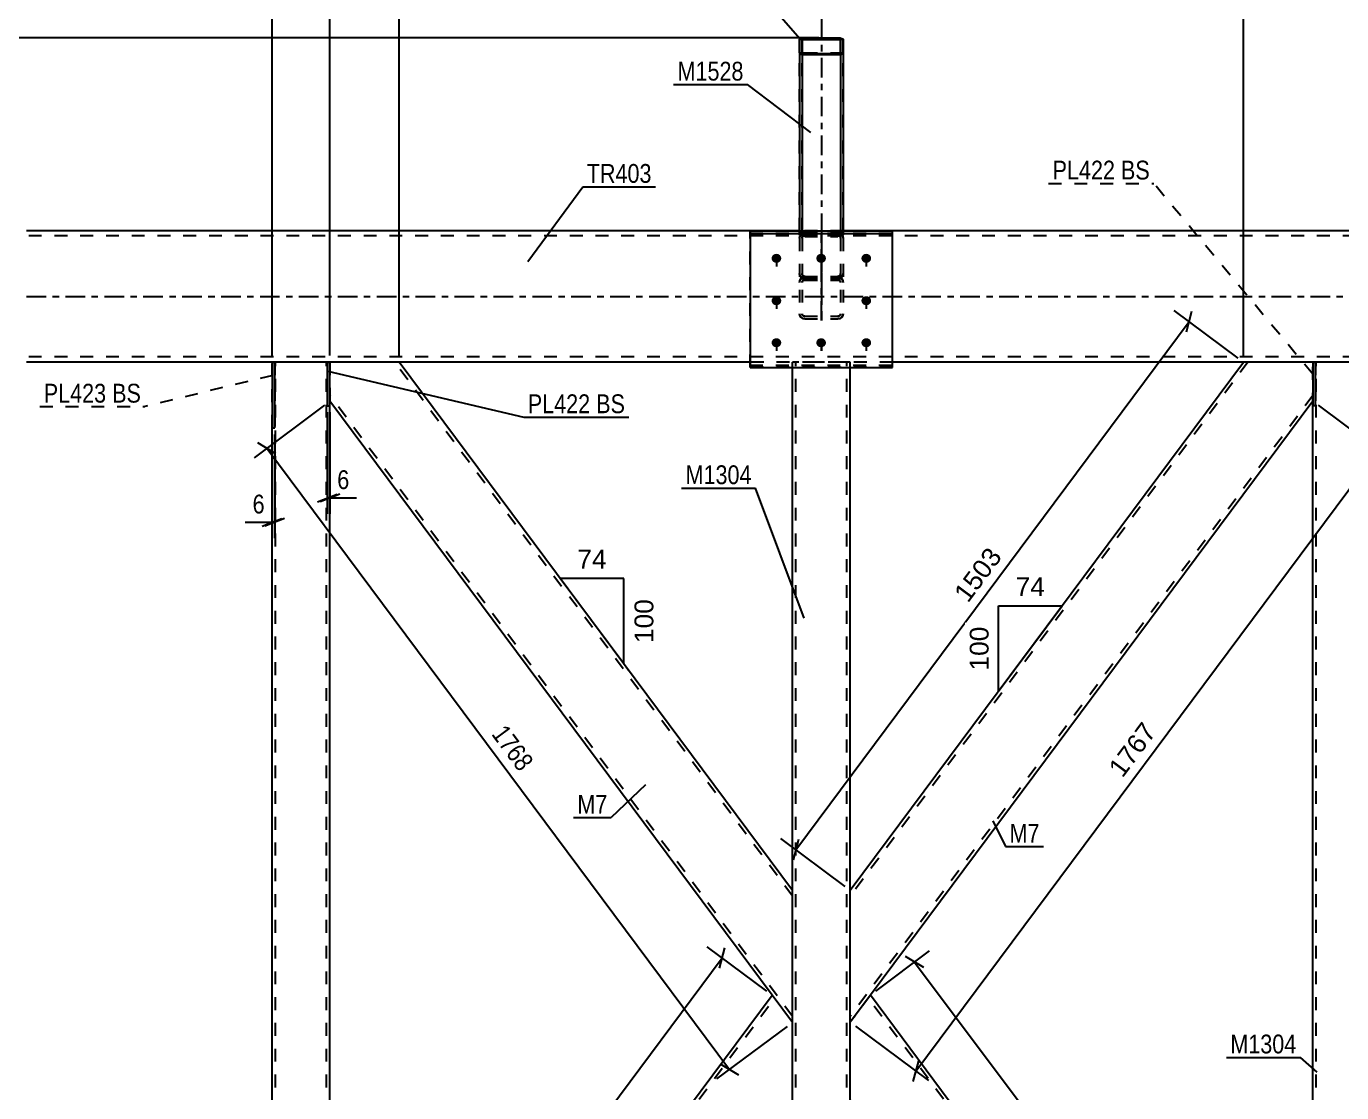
# Model space of a CAD drawing. Header units: millimetres. Extents: x -82 to 1107, y -634 to 207.
# Drawn here: x 45.4 to 245.5, y -121.2 to 41.1 of the extents above; entities that cross this region are included whole.
import ezdxf

# ---------------------------------------------------------------- set-up
doc = ezdxf.new("R2010")
doc.units = ezdxf.units.MM
doc.linetypes.add('DXK_LINE_DOT2', pattern=[3.9198, 1.9599, -1.9599])
doc.linetypes.add('DXK_LINE_DOT3', pattern=[5.9187, 2.979, -0.9799, 0.9799, -0.9799])
doc.styles.add('Arial', font='ARIAL.TTF', dxfattribs={"height": 0.2})
doc.styles.add('Arial Narrow', font='ARIALN.TTF', dxfattribs={"height": 0.2})

# ---------------------------------------------------------------- blocks, each defined once
blk = doc.blocks.new('Part-348435297-3847 - 3826')
at = {"color": 7, "linetype": 'DXK_LINE_DOT2'}
for p, q in [((91.57, -10), (82.77, -10)), ((82.77, -20), (82.77, -10)), ((83.3, -202.67), (83.3, -10)), ((91.03, -202.67), (91.03, -10)), ((91.57, -16.63), (91.57, -10)), ((82.77, -202.67), (82.77, -192.66)), ((91.57, -202.67), (91.57, -196.04)), ((82.77, -202.67), (91.57, -202.67))]:
    blk.add_line(p, q, dxfattribs=at)
at = {"color": 2, "linetype": 'Continuous'}
for p, q in [((91.57, -196.04), (91.57, -16.63)), ((82.77, -192.66), (82.77, -20))]:
    blk.add_line(p, q, dxfattribs=at)
blk = doc.blocks.new('Part-348435297-3867 - 3826')
at = {"color": 2, "linetype": 'Continuous'}
for p, q in [((91.57, -196.71), (158.85, -106.33)), ((161.94, -110.48), (158.85, -106.33)), ((161.94, -122.28), (161.94, -110.48)), ((102.09, -202.67), (161.94, -122.28)), ((100.76, -202.67), (91.57, -202.67)), ((102.06, -202.67), (100.76, -202.67))]:
    blk.add_line(p, q, dxfattribs=at)
at = {"color": 7, "linetype": 'DXK_LINE_DOT2'}
for p, q in [((91.57, -197.6), (159.19, -106.78)), ((101.43, -202.67), (161.94, -121.39)), ((91.57, -202.67), (91.57, -196.71)), ((91.57, -202.67), (91.57, -202.67)), ((91.57, -202.67), (91.57, -202.67)), ((102.09, -202.67), (102.06, -202.67)), ((102.09, -202.67), (102.06, -202.67))]:
    blk.add_line(p, q, dxfattribs=at)
blk = doc.blocks.new('Part-348435297-3862 - 3826')
at = {"color": 2, "linetype": 'Continuous'}
for p, q in [((102.06, -10), (91.57, -10)), ((161.94, -90.38), (102.09, -10)), ((158.85, -106.33), (91.57, -15.96)), ((161.94, -110.48), (161.94, -90.38))]:
    blk.add_line(p, q, dxfattribs=at)
at = {"color": 7, "linetype": 'DXK_LINE_DOT2'}
for p, q in [((91.57, -10), (91.57, -10)), ((91.57, -15.96), (91.57, -10)), ((91.57, -10), (91.57, -10)), ((91.57, -10), (91.57, -10)), ((91.57, -10), (91.57, -10)), ((161.94, -91.28), (101.43, -10)), ((102.09, -10), (102.06, -10)), ((102.09, -10), (102.06, -10)), ((161.94, -109.58), (91.57, -15.06)), ((161.94, -110.48), (158.85, -106.33))]:
    blk.add_line(p, q, dxfattribs=at)
blk = doc.blocks.new('Part-348435297-3972 - 3826')
at = {"color": 2, "linetype": 'Continuous'}
for p, q in [((170.74, -90.37), (230.57, -10)), ((241.1, -10), (230.61, -10)), ((241.1, -15.96), (173.81, -106.33)), ((170.74, -108.68), (170.74, -90.37)), ((170.74, -110.46), (170.74, -108.68))]:
    blk.add_line(p, q, dxfattribs=at)
at = {"color": 7, "linetype": 'DXK_LINE_DOT2'}
for p, q in [((231.24, -10), (170.74, -91.26)), ((230.57, -10), (230.61, -10)), ((230.61, -10), (230.57, -10)), ((241.1, -10), (241.1, -15.96)), ((241.1, -15.06), (170.74, -109.57)), ((173.81, -106.33), (170.74, -110.46)), ((170.74, -110.33), (170.74, -108.68))]:
    blk.add_line(p, q, dxfattribs=at)
blk = doc.blocks.new('Part-348435297-3977 - 3826')
at = {"color": 2, "linetype": 'Continuous'}
for p, q in [((173.81, -106.33), (170.74, -110.46)), ((241.1, -196.71), (173.81, -106.33)), ((170.74, -120.51), (170.74, -110.46)), ((170.74, -122.3), (170.74, -120.51)), ((230.57, -202.67), (170.74, -122.3)), ((241.1, -202.67), (230.61, -202.67))]:
    blk.add_line(p, q, dxfattribs=at)
at = {"color": 7, "linetype": 'DXK_LINE_DOT2'}
for p, q in [((241.1, -197.6), (173.48, -106.78)), ((170.74, -122.16), (170.74, -120.51)), ((170.74, -121.4), (170.74, -121.19)), ((231.24, -202.67), (170.74, -121.4)), ((241.1, -202.67), (241.1, -196.71)), ((230.57, -202.67), (230.61, -202.67)), ((230.61, -202.67), (230.57, -202.67))]:
    blk.add_line(p, q, dxfattribs=at)
blk = doc.blocks.new('Bolt-348435297-4170 - 3826')
at = {"linetype": 'Continuous'}
for points in [[(159.5, 6.48), (159.66, 6.47), (159.8, 6.42), (159.94, 6.35), (160.05, 6.25), (160.14, 6.14), (160.2, 6.01), (160.23, 5.86), (160.23, 5.72), (160.2, 5.58), (160.14, 5.45), (160.05, 5.33), (159.94, 5.24), (159.8, 5.16), (159.66, 5.12), (159.5, 5.1), (159.35, 5.12), (159.21, 5.16), (159.07, 5.24), (158.96, 5.33), (158.87, 5.45), (158.81, 5.58), (158.77, 5.72), (158.77, 5.86), (158.81, 6.01), (158.87, 6.14), (158.96, 6.25), (159.07, 6.35), (159.21, 6.42), (159.35, 6.47)], [(166.3, 6.48), (166.46, 6.47), (166.6, 6.42), (166.74, 6.35), (166.85, 6.25), (166.94, 6.14), (167, 6.01), (167.03, 5.86), (167.03, 5.72), (167, 5.58), (166.94, 5.45), (166.85, 5.33), (166.74, 5.24), (166.6, 5.16), (166.46, 5.12), (166.3, 5.1), (166.15, 5.12), (166.01, 5.16), (165.87, 5.24), (165.76, 5.33), (165.67, 5.45), (165.61, 5.58), (165.57, 5.72), (165.57, 5.86), (165.61, 6.01), (165.67, 6.14), (165.76, 6.25), (165.87, 6.35), (166.01, 6.42), (166.15, 6.47)], [(173.17, 6.48), (173.32, 6.47), (173.47, 6.42), (173.6, 6.35), (173.72, 6.25), (173.81, 6.14), (173.87, 6.01), (173.9, 5.86), (173.9, 5.72), (173.87, 5.58), (173.81, 5.45), (173.72, 5.33), (173.6, 5.24), (173.47, 5.16), (173.32, 5.12), (173.17, 5.1), (173.02, 5.12), (172.87, 5.16), (172.74, 5.24), (172.63, 5.33), (172.54, 5.45), (172.47, 5.58), (172.44, 5.72), (172.44, 5.86), (172.47, 6.01), (172.54, 6.14), (172.63, 6.25), (172.74, 6.35), (172.87, 6.42), (173.02, 6.47)], [(159.5, 0.03), (159.66, 0.01), (159.8, -0.03), (159.94, -0.1), (160.05, -0.2), (160.14, -0.32), (160.2, -0.45), (160.23, -0.59), (160.23, -0.73), (160.2, -0.87), (160.14, -1), (160.05, -1.12), (159.94, -1.22), (159.8, -1.29), (159.66, -1.33), (159.5, -1.35), (159.35, -1.33), (159.21, -1.29), (159.07, -1.22), (158.96, -1.12), (158.87, -1), (158.81, -0.87), (158.77, -0.73), (158.77, -0.59), (158.81, -0.45), (158.87, -0.32), (158.96, -0.2), (159.07, -0.1), (159.21, -0.03), (159.35, 0.01)], [(173.17, 0.03), (173.32, 0.01), (173.47, -0.03), (173.6, -0.1), (173.72, -0.2), (173.81, -0.32), (173.87, -0.45), (173.9, -0.59), (173.9, -0.73), (173.87, -0.87), (173.81, -1), (173.72, -1.12), (173.6, -1.22), (173.47, -1.29), (173.32, -1.33), (173.17, -1.35), (173.02, -1.33), (172.87, -1.29), (172.74, -1.22), (172.63, -1.12), (172.54, -1), (172.47, -0.87), (172.44, -0.73), (172.44, -0.59), (172.47, -0.45), (172.54, -0.32), (172.63, -0.2), (172.74, -0.1), (172.87, -0.03), (173.02, 0.01)], [(159.5, -6.36), (159.66, -6.38), (159.8, -6.42), (159.94, -6.49), (160.05, -6.59), (160.14, -6.71), (160.2, -6.84), (160.23, -6.98), (160.23, -7.12), (160.2, -7.26), (160.14, -7.39), (160.05, -7.51), (159.94, -7.61), (159.8, -7.68), (159.66, -7.72), (159.5, -7.74), (159.35, -7.72), (159.21, -7.68), (159.07, -7.61), (158.96, -7.51), (158.87, -7.39), (158.81, -7.26), (158.77, -7.12), (158.77, -6.98), (158.81, -6.84), (158.87, -6.71), (158.96, -6.59), (159.07, -6.49), (159.21, -6.42), (159.35, -6.38)], [(166.3, -6.36), (166.46, -6.38), (166.6, -6.42), (166.74, -6.49), (166.85, -6.59), (166.94, -6.71), (167, -6.84), (167.03, -6.98), (167.03, -7.12), (167, -7.26), (166.94, -7.39), (166.85, -7.51), (166.74, -7.61), (166.6, -7.68), (166.46, -7.72), (166.3, -7.74), (166.15, -7.72), (166.01, -7.68), (165.87, -7.61), (165.76, -7.51), (165.67, -7.39), (165.61, -7.26), (165.57, -7.12), (165.57, -6.98), (165.61, -6.84), (165.67, -6.71), (165.76, -6.59), (165.87, -6.49), (166.01, -6.42), (166.15, -6.38)], [(173.17, -6.36), (173.32, -6.38), (173.47, -6.42), (173.6, -6.49), (173.72, -6.59), (173.81, -6.71), (173.87, -6.84), (173.9, -6.98), (173.9, -7.12), (173.87, -7.26), (173.81, -7.39), (173.72, -7.51), (173.6, -7.61), (173.47, -7.68), (173.32, -7.72), (173.17, -7.74), (173.02, -7.72), (172.87, -7.68), (172.74, -7.61), (172.63, -7.51), (172.54, -7.39), (172.47, -7.26), (172.44, -7.12), (172.44, -6.98), (172.47, -6.84), (172.54, -6.71), (172.63, -6.59), (172.74, -6.49), (172.87, -6.42), (173.02, -6.38)]]:
    blk.add_hatch(color=1, dxfattribs=at).paths.add_polyline_path(points)
at = {"color": 1, "linetype": 'Continuous'}
for p, q in [((159.5, 6.45), (159.5, 4.56)), ((166.3, 6.45), (166.3, 4.56)), ((173.17, 6.45), (173.17, 4.56)), ((159.5, 0), (159.5, -1.89)), ((173.17, 0), (173.17, -1.89)), ((159.5, -6.39), (159.5, -8.28)), ((166.3, -6.39), (166.3, -8.28)), ((173.17, -6.39), (173.17, -8.28))]:
    blk.add_line(p, q, dxfattribs=at)
blk = doc.blocks.new('Part-348435297-3942 - 3826')
at = {"color": 7, "linetype": 'DXK_LINE_DOT2'}
for p, q in [((170.74, -10), (161.94, -10)), ((161.94, -10.81), (161.94, -10)), ((162.47, -202.67), (162.47, -10)), ((170.2, -202.67), (170.2, -10)), ((170.74, -10.81), (170.74, -10)), ((161.94, -122.28), (161.94, -90.38)), ((170.74, -122.3), (170.74, -90.37)), ((161.94, -202.67), (170.74, -202.67))]:
    blk.add_line(p, q, dxfattribs=at)
at = {"color": 2, "linetype": 'Continuous'}
for p, q in [((161.94, -90.38), (161.94, -10.81)), ((170.74, -90.37), (170.74, -10.81)), ((161.94, -202.67), (161.94, -122.28)), ((170.74, -202.67), (170.74, -122.3))]:
    blk.add_line(p, q, dxfattribs=at)
blk = doc.blocks.new('Part-348435297-3947 - 3826')
at = {"color": 7, "linetype": 'DXK_LINE_DOT2'}
for p, q in [((249.9, -10), (241.1, -10)), ((241.1, -16.62), (241.1, -10)), ((241.63, -202.67), (241.63, -10)), ((249.37, -202.67), (249.37, -10)), ((249.9, -16.63), (249.9, -10)), ((241.1, -202.67), (241.1, -196.04)), ((249.9, -202.67), (249.9, -196.04)), ((241.1, -202.67), (249.9, -202.67))]:
    blk.add_line(p, q, dxfattribs=at)
at = {"color": 2, "linetype": 'Continuous'}
for p, q in [((241.1, -196.04), (241.1, -16.62)), ((249.9, -196.04), (249.9, -16.63))]:
    blk.add_line(p, q, dxfattribs=at)
blk = doc.blocks.new('Part-348435297-3967 - 3826')
at = {"color": 7, "linetype": 'DXK_LINE_DOT2'}
for p, q in [((163, 8.86), (163.07, 9.18)), ((163, 8.86), (163, -2.64)), ((163.43, 9.02), (163.4, 8.86)), ((163.4, 8.86), (163.4, -2.64)), ((163.52, 9.16), (163.43, 9.02)), ((163.5, 9.64), (163.8, 9.71)), ((163.65, 9.25), (163.52, 9.16)), ((163.8, 9.28), (163.65, 9.25)), ((163.8, 9.71), (168.87, 9.71)), ((163.8, 9.28), (168.87, 9.28)), ((168.87, 9.71), (169.18, 9.64)), ((169.02, 9.25), (168.87, 9.28)), ((169.15, 9.16), (169.02, 9.25)), ((169.24, 9.02), (169.15, 9.16)), ((169.27, 8.86), (169.24, 9.02)), ((169.27, 8.86), (169.27, -2.64)), ((169.61, 9.18), (169.67, 8.86)), ((169.67, 8.86), (169.67, -2.64)), ((163.07, 3.14), (163, 3.47)), ((163.07, 2.4), (163, 2.12)), ((163.24, 2.65), (163.07, 2.4)), ((163.5, 2.81), (163.24, 2.65)), ((163.4, 3.47), (163.43, 3.3)), ((163.4, 2.12), (163.43, 2.26)), ((163.43, 3.3), (163.52, 3.16)), ((163.43, 2.26), (163.52, 2.38)), ((163.8, 2.87), (163.5, 2.81)), ((163.8, 2.61), (163.5, 2.68)), ((163.52, 3.16), (163.65, 3.07)), ((163.52, 2.38), (163.65, 2.46)), ((163.65, 3.07), (163.8, 3.04)), ((163.65, 2.46), (163.8, 2.49)), ((163.8, 3.04), (168.87, 3.04)), ((163.8, 2.87), (168.87, 2.87)), ((163.8, 2.61), (168.87, 2.61)), ((163.8, 2.49), (168.87, 2.49)), ((168.87, 3.04), (169.02, 3.07)), ((169.18, 2.81), (168.87, 2.87)), ((169.18, 2.68), (168.87, 2.61)), ((168.87, 2.49), (169.02, 2.46)), ((169.02, 3.07), (169.15, 3.16)), ((169.02, 2.46), (169.15, 2.38)), ((169.15, 3.16), (169.24, 3.3)), ((169.15, 2.38), (169.24, 2.26)), ((169.44, 2.65), (169.18, 2.81)), ((169.24, 3.3), (169.27, 3.47)), ((169.24, 2.26), (169.27, 2.12)), ((169.61, 2.4), (169.44, 2.65)), ((169.67, 3.47), (169.61, 3.14)), ((169.67, 2.12), (169.61, 2.4)), ((163, -2.64), (163.07, -2.93)), ((163.07, -2.93), (163.24, -3.18)), ((163.24, -3.18), (163.5, -3.34)), ((163.43, -2.79), (163.4, -2.64)), ((163.52, -2.91), (163.43, -2.79)), ((163.5, -3.34), (163.8, -3.4)), ((163.65, -2.99), (163.52, -2.91)), ((163.8, -3.02), (163.65, -2.99)), ((163.8, -3.02), (168.87, -3.02)), ((163.8, -3.4), (168.87, -3.4)), ((169.02, -2.99), (168.87, -3.02)), ((168.87, -3.4), (169.18, -3.34)), ((169.15, -2.91), (169.02, -2.99)), ((169.24, -2.79), (169.15, -2.91)), ((169.18, -3.34), (169.44, -3.18)), ((169.27, -2.64), (169.24, -2.79)), ((169.44, -3.18), (169.61, -2.93)), ((169.61, -2.93), (169.67, -2.64))]:
    blk.add_line(p, q, dxfattribs=at)
at = {"color": 7, "linetype": 'DXK_LINE_DOT3'}
blk.add_line((166.34, 9.58), (166.34, -3.68), dxfattribs=at)
at = {"color": 7, "linetype": 'DXK_LINE_DOT2'}
for centre, start, end in [((163.84, 8.89), 114.32, 159.2417), ((168.84, 8.89), 20.7583, 65.68), ((163.84, 3.43), 200.7583, 245.68), ((168.84, 3.43), 294.32, 339.2417)]:
    blk.add_arc(centre, 0.827, start, end, dxfattribs=at)
blk = doc.blocks.new('Part-348435297-3993 - 3826')
at = {"color": 7, "linetype": 'DXK_LINE_DOT2'}
for p, q in [((163.07, 9.18), (163, 8.86)), ((163, 8.86), (163, -2.64)), ((163.4, 8.86), (163.43, 9.02)), ((163.4, 8.86), (163.4, -2.64)), ((163.43, 9.02), (163.52, 9.16)), ((163.8, 9.71), (163.5, 9.64)), ((163.52, 9.16), (163.65, 9.25)), ((163.65, 9.25), (163.8, 9.28)), ((163.8, 9.71), (168.87, 9.71)), ((163.8, 9.28), (168.87, 9.28)), ((169.18, 9.64), (168.87, 9.71)), ((168.87, 9.28), (169.02, 9.25)), ((169.02, 9.25), (169.15, 9.16)), ((169.15, 9.16), (169.24, 9.02)), ((169.24, 9.02), (169.27, 8.86)), ((169.27, 8.86), (169.27, -2.64)), ((169.67, 8.86), (169.61, 9.18)), ((169.67, 8.86), (169.67, -2.64)), ((163, 3.47), (163.07, 3.14)), ((163, 2.12), (163.07, 2.4)), ((163.07, 2.4), (163.24, 2.65)), ((163.24, 2.65), (163.5, 2.81)), ((163.43, 3.3), (163.4, 3.47)), ((163.43, 2.26), (163.4, 2.12)), ((163.52, 3.16), (163.43, 3.3)), ((163.52, 2.38), (163.43, 2.26)), ((163.5, 2.81), (163.8, 2.87)), ((163.5, 2.68), (163.8, 2.61)), ((163.65, 3.07), (163.52, 3.16)), ((163.65, 2.46), (163.52, 2.38)), ((163.8, 3.04), (163.65, 3.07)), ((163.8, 2.49), (163.65, 2.46)), ((163.8, 3.04), (168.87, 3.04)), ((163.8, 2.87), (168.87, 2.87)), ((163.8, 2.61), (168.87, 2.61)), ((163.8, 2.49), (168.87, 2.49)), ((169.02, 3.07), (168.87, 3.04)), ((168.87, 2.87), (169.18, 2.81)), ((168.87, 2.61), (169.18, 2.68)), ((169.02, 2.46), (168.87, 2.49)), ((169.15, 3.16), (169.02, 3.07)), ((169.15, 2.38), (169.02, 2.46)), ((169.24, 3.3), (169.15, 3.16)), ((169.24, 2.26), (169.15, 2.38)), ((169.18, 2.81), (169.44, 2.65)), ((169.27, 3.47), (169.24, 3.3)), ((169.27, 2.12), (169.24, 2.26)), ((169.44, 2.65), (169.61, 2.4)), ((169.61, 3.14), (169.67, 3.47)), ((169.61, 2.4), (169.67, 2.12)), ((163.07, -2.93), (163, -2.64)), ((163.24, -3.18), (163.07, -2.93)), ((163.5, -3.34), (163.24, -3.18)), ((163.4, -2.64), (163.43, -2.79)), ((163.43, -2.79), (163.52, -2.91)), ((163.8, -3.4), (163.5, -3.34)), ((163.52, -2.91), (163.65, -2.99)), ((163.65, -2.99), (163.8, -3.02)), ((163.8, -3.02), (168.87, -3.02)), ((163.8, -3.4), (168.87, -3.4)), ((168.87, -3.02), (169.02, -2.99)), ((169.18, -3.34), (168.87, -3.4)), ((169.02, -2.99), (169.15, -2.91)), ((169.15, -2.91), (169.24, -2.79)), ((169.44, -3.18), (169.18, -3.34)), ((169.24, -2.79), (169.27, -2.64)), ((169.61, -2.93), (169.44, -3.18)), ((169.67, -2.64), (169.61, -2.93))]:
    blk.add_line(p, q, dxfattribs=at)
at = {"color": 7, "linetype": 'DXK_LINE_DOT3'}
blk.add_line((166.34, -3.68), (166.34, 9.58), dxfattribs=at)
at = {"color": 7, "linetype": 'DXK_LINE_DOT2'}
for centre, start, end in [((163.84, 8.89), 114.32, 159.2417), ((168.84, 8.89), 20.7583, 65.68), ((163.84, 3.43), 200.7583, 245.68), ((168.84, 3.43), 294.32, 339.2417)]:
    blk.add_arc(centre, 0.827, start, end, dxfattribs=at)
blk = doc.blocks.new('Part-348435297-3996 - 3826')
at = {"color": 2, "linetype": 'Continuous'}
for p, q in [((177.17, 9.92), (155.5, 9.92)), ((155.5, 9.92), (155.5, -10.81)), ((155.5, 9.55), (177.17, 9.55)), ((177.17, -10.81), (177.17, 9.92)), ((155.5, -10.81), (177.17, -10.81))]:
    blk.add_line(p, q, dxfattribs=at)
at = {"color": 7, "linetype": 'DXK_LINE_DOT2'}
blk.add_line((155.5, -10.44), (177.17, -10.44), dxfattribs=at)
blk = doc.blocks.new('Part-348435297-3999 - 3826')
at = {"color": 7, "linetype": 'DXK_LINE_DOT2'}
for p, q in [((155.5, -10.81), (155.5, 9.92)), ((155.5, 9.92), (177.17, 9.92)), ((155.5, 9.55), (177.17, 9.55)), ((177.17, -10.81), (177.17, 9.92)), ((155.5, -10.44), (177.17, -10.44)), ((177.17, -10.81), (155.5, -10.81))]:
    blk.add_line(p, q, dxfattribs=at)
blk = doc.blocks.new('Part-348435297-4078 - 3826')
at = {"color": 2, "linetype": 'Continuous'}
for p, q in [((163, 10), (45.43, 10)), ((400.51, 10), (169.67, 10)), ((82.77, -10), (45.43, -10)), ((91.17, -10), (83.17, -10)), ((155.5, -10), (102.06, -10)), ((230.61, -10), (177.17, -10)), ((249.5, -10), (241.5, -10))]:
    blk.add_line(p, q, dxfattribs=at)
at = {"color": 7, "linetype": 'DXK_LINE_DOT2'}
for p, q in [((1035.5, 9.2), (45.43, 9.2)), ((169.67, 10), (163, 10)), ((1035.5, -9.2), (45.43, -9.2)), ((83.17, -10), (82.77, -10)), ((102.06, -10), (91.17, -10)), ((177.17, -10), (155.5, -10)), ((241.5, -10), (230.61, -10))]:
    blk.add_line(p, q, dxfattribs=at)
at = {"color": 7, "linetype": 'DXK_LINE_DOT3'}
blk.add_line((45.43, 0), (1035.5, 0), dxfattribs=at)
blk = doc.blocks.new('Part-348435297-4151 - 3826')
at = {"color": 7, "linetype": 'DXK_LINE_DOT2'}
for p, q in [((91.17, -10), (91.57, -10)), ((91.17, -10), (91.17, -16.63)), ((91.57, -10), (91.57, -16.63)), ((91.17, -16.63), (91.57, -16.63))]:
    blk.add_line(p, q, dxfattribs=at)
blk = doc.blocks.new('Part-348435297-4136 - 3826')
at = {"color": 7, "linetype": 'DXK_LINE_DOT2'}
for p, q in [((82.77, -10), (83.17, -10)), ((82.77, -10), (82.77, -20)), ((83.17, -10), (83.17, -20)), ((82.77, -20), (83.17, -20))]:
    blk.add_line(p, q, dxfattribs=at)
blk = doc.blocks.new('Part-348435297-4141 - 3826')
at = {"color": 2, "linetype": 'Continuous'}
for p, q in [((83.17, -10), (82.77, -10)), ((82.77, -10), (82.77, -20)), ((83.17, -20), (83.17, -10)), ((82.77, -20), (83.17, -20))]:
    blk.add_line(p, q, dxfattribs=at)
blk = doc.blocks.new('Part-348435297-4146 - 3826')
at = {"color": 2, "linetype": 'Continuous'}
for p, q in [((91.57, -10), (91.17, -10)), ((91.17, -10), (91.17, -16.63)), ((91.57, -16.63), (91.57, -10)), ((91.17, -16.63), (91.57, -16.63))]:
    blk.add_line(p, q, dxfattribs=at)
blk = doc.blocks.new('Bolt-348435297-4171 - 3826')
at = {"color": 1, "linetype": 'DXK_LINE_DOT2'}
for p, q in [((159.5, 6.45), (159.5, 4.56)), ((166.37, 6.45), (166.37, 4.56)), ((173.17, 6.45), (173.17, 4.56)), ((159.5, 0), (159.5, -1.89)), ((173.17, 0), (173.17, -1.89)), ((159.5, -6.39), (159.5, -8.28)), ((166.37, -6.39), (166.37, -8.28)), ((173.17, -6.39), (173.17, -8.28))]:
    blk.add_line(p, q, dxfattribs=at)
blk = doc.blocks.new('Part-348435297-4283 - 3826')
at = {"color": 2, "linetype": 'Continuous'}
for p, q in [((241.5, -10), (241.1, -10)), ((241.1, -10), (241.1, -16.62)), ((241.5, -16.62), (241.5, -10)), ((241.1, -16.62), (241.5, -16.62))]:
    blk.add_line(p, q, dxfattribs=at)
blk = doc.blocks.new('Part-348435297-4288 - 3826')
at = {"color": 7, "linetype": 'DXK_LINE_DOT2'}
for p, q in [((241.1, -10), (241.5, -10)), ((241.1, -10), (241.1, -16.62)), ((241.5, -10), (241.5, -16.62)), ((241.1, -16.62), (241.5, -16.62))]:
    blk.add_line(p, q, dxfattribs=at)
blk = doc.blocks.new('Part-348435297-5654 - 3826')
at = {"color": 7, "linetype": 'DXK_LINE_DOT3'}
blk.add_line((166.34, 48.14), (166.34, -0.75), dxfattribs=at)
at = {"color": 2, "linetype": 'Continuous'}
for p, q in [((163, 39.06), (163.06, 39.17)), ((163, 39.06), (163, 38.93)), ((163.06, 39.17), (163.24, 39.26)), ((163.24, 39.26), (163.5, 39.33)), ((163.5, 39.33), (163.8, 39.35)), ((163.8, 39.35), (168.87, 39.35)), ((168.87, 39.35), (169.18, 39.33)), ((169.18, 39.33), (169.44, 39.26)), ((169.44, 39.26), (169.61, 39.17)), ((169.61, 39.17), (169.67, 39.06)), ((169.67, 39.06), (169.67, 38.93))]:
    blk.add_line(p, q, dxfattribs=at)
at = {"color": 7, "linetype": 'DXK_LINE_DOT2'}
for p, q in [((163, 37.21), (163, 39.06)), ((163, 38.93), (163, 10)), ((163.43, 39.11), (163.4, 39.06)), ((163.4, 39.06), (163.4, 10)), ((163.4, 37.21), (163.4, 39.06)), ((163.52, 39.16), (163.43, 39.11)), ((163.65, 39.19), (163.52, 39.16)), ((163.8, 39.2), (163.65, 39.19)), ((163.8, 39.2), (168.87, 39.2)), ((169.02, 39.19), (168.87, 39.2)), ((169.15, 39.16), (169.02, 39.19)), ((169.24, 39.11), (169.15, 39.16)), ((169.27, 39.06), (169.24, 39.11)), ((169.27, 39.06), (169.27, 10)), ((169.27, 37.21), (169.27, 39.06)), ((169.67, 37.21), (169.67, 39.06)), ((169.67, 38.93), (169.67, 10)), ((163, 37.21), (163, 9.54)), ((163.06, 37.1), (163, 37.21)), ((163.24, 37.01), (163.06, 37.1)), ((163.5, 36.95), (163.24, 37.01)), ((163.4, 37.21), (163.4, 9.54)), ((163.4, 37.21), (163.43, 37.16)), ((163.43, 37.16), (163.52, 37.11)), ((163.8, 36.92), (163.5, 36.95)), ((163.52, 37.11), (163.65, 37.08)), ((163.65, 37.08), (163.8, 37.07)), ((163.8, 37.07), (168.87, 37.07)), ((163.8, 36.92), (168.87, 36.92)), ((168.87, 37.07), (169.02, 37.08)), ((169.18, 36.95), (168.87, 36.92)), ((169.02, 37.08), (169.15, 37.11)), ((169.15, 37.11), (169.24, 37.16)), ((169.44, 37.01), (169.18, 36.95)), ((169.24, 37.16), (169.27, 37.21)), ((169.27, 37.21), (169.27, 9.54)), ((169.61, 37.1), (169.44, 37.01)), ((169.67, 37.21), (169.61, 37.1)), ((169.67, 37.21), (169.67, 9.54)), ((169.67, 10), (163, 10)), ((163, 9.71), (163, 10)), ((163, 9.54), (163, 9.71)), ((163, 9.71), (163.4, 9.71)), ((163, 9.54), (163.07, 9.43)), ((163.07, 9.43), (163.24, 9.33)), ((163.24, 9.33), (163.5, 9.27)), ((163.4, 10), (163.4, 10)), ((163.4, 10), (163.4, 9.71)), ((163.4, 9.71), (163.4, 9.54)), ((163.43, 9.48), (163.4, 9.54)), ((163.52, 9.44), (163.43, 9.48)), ((163.5, 9.27), (163.8, 9.25)), ((163.65, 9.4), (163.52, 9.44)), ((163.8, 9.39), (163.65, 9.4)), ((163.8, 9.39), (168.87, 9.39)), ((163.8, 9.25), (168.87, 9.25)), ((169.02, 9.4), (168.87, 9.39)), ((168.87, 9.25), (169.18, 9.27)), ((169.15, 9.44), (169.02, 9.4)), ((169.24, 9.48), (169.15, 9.44)), ((169.18, 9.27), (169.44, 9.33)), ((169.27, 9.54), (169.24, 9.48)), ((169.27, 9.71), (169.27, 10)), ((169.27, 9.54), (169.27, 9.71)), ((169.27, 9.71), (169.67, 9.71)), ((169.44, 9.33), (169.61, 9.43)), ((169.61, 9.43), (169.67, 9.54)), ((169.67, 10), (169.67, 9.71)), ((169.67, 9.71), (169.67, 9.54))]:
    blk.add_line(p, q, dxfattribs=at)
blk = doc.blocks.new('Part-348435297-5655 - 3826')
at = {"color": 2, "linetype": 'Continuous'}
for p, q in [((163.06, 39.04), (163, 38.93)), ((163, 37.08), (163, 38.93)), ((163.24, 39.14), (163.06, 39.04)), ((163.5, 39.2), (163.24, 39.14)), ((163.4, 38.93), (163.43, 38.99)), ((163.4, 37.08), (163.4, 38.93)), ((163.43, 38.99), (163.52, 39.03)), ((163.8, 39.22), (163.5, 39.2)), ((163.52, 39.03), (163.65, 39.07)), ((163.65, 39.07), (163.8, 39.08)), ((163.8, 39.22), (168.87, 39.22)), ((163.8, 39.08), (168.87, 39.08)), ((169.18, 39.2), (168.87, 39.22)), ((168.87, 39.08), (169.02, 39.07)), ((169.02, 39.07), (169.15, 39.03)), ((169.15, 39.03), (169.24, 38.99)), ((169.44, 39.14), (169.18, 39.2)), ((169.24, 38.99), (169.27, 38.93)), ((169.27, 37.08), (169.27, 38.93)), ((169.61, 39.04), (169.44, 39.14)), ((169.67, 38.93), (169.61, 39.04)), ((169.67, 37.08), (169.67, 38.93)), ((163, 37.08), (163, 9.92)), ((163, 37.08), (163.06, 36.97)), ((163.06, 36.97), (163.24, 36.88)), ((163.24, 36.88), (163.5, 36.82)), ((163.43, 37.03), (163.4, 37.08)), ((163.52, 36.98), (163.43, 37.03)), ((163.5, 36.82), (163.8, 36.79)), ((163.65, 36.95), (163.52, 36.98)), ((163.8, 36.94), (163.65, 36.95)), ((163.8, 36.94), (168.87, 36.94)), ((163.8, 36.79), (168.87, 36.79)), ((169.02, 36.95), (168.87, 36.94)), ((168.87, 36.79), (169.18, 36.82)), ((169.15, 36.98), (169.02, 36.95)), ((169.24, 37.03), (169.15, 36.98)), ((169.18, 36.82), (169.44, 36.88)), ((169.27, 37.08), (169.24, 37.03)), ((169.44, 36.88), (169.61, 36.97)), ((169.61, 36.97), (169.67, 37.08)), ((169.67, 37.08), (169.67, 9.92))]:
    blk.add_line(p, q, dxfattribs=at)
at = {"color": 7, "linetype": 'DXK_LINE_DOT2'}
for p, q in [((163, 10), (163, 38.93)), ((163.4, 10), (163.4, 38.93)), ((169.27, 38.93), (169.27, 10)), ((169.67, 10), (169.67, 38.93)), ((163.4, 37.08), (163.4, 9.43)), ((169.27, 37.08), (169.27, 9.43)), ((169.67, 10), (163, 10)), ((163, 10), (163, 9.71)), ((163, 9.92), (163, 9.43)), ((163, 9.71), (163, 9.43)), ((163, 9.71), (163.4, 9.71)), ((163.07, 9.32), (163, 9.43)), ((163.24, 9.22), (163.07, 9.32)), ((163.5, 9.16), (163.24, 9.22)), ((163.4, 9.71), (163.4, 10)), ((163.4, 9.43), (163.4, 9.71)), ((163.4, 9.43), (163.43, 9.37)), ((163.43, 9.37), (163.52, 9.33)), ((163.8, 9.14), (163.5, 9.16)), ((163.52, 9.33), (163.65, 9.29)), ((163.65, 9.29), (163.8, 9.28)), ((163.8, 9.28), (168.87, 9.28)), ((163.8, 9.14), (168.87, 9.14)), ((168.87, 9.28), (169.02, 9.29)), ((169.18, 9.16), (168.87, 9.14)), ((169.02, 9.29), (169.15, 9.33)), ((169.15, 9.33), (169.24, 9.37)), ((169.44, 9.22), (169.18, 9.16)), ((169.24, 9.37), (169.27, 9.43)), ((169.27, 10), (169.27, 10)), ((169.27, 10), (169.27, 9.71)), ((169.27, 9.71), (169.27, 9.43)), ((169.27, 9.71), (169.67, 9.71)), ((169.61, 9.32), (169.44, 9.22)), ((169.67, 9.43), (169.61, 9.32)), ((169.67, 9.71), (169.67, 10)), ((169.67, 9.92), (169.67, 9.43)), ((169.67, 9.43), (169.67, 9.71))]:
    blk.add_line(p, q, dxfattribs=at)
blk = doc.blocks.new('StraightDimension-348435297-15390 - 3826')
at = {"color": 7, "linetype": 'Continuous'}
for p, q in [((90.76, -16.55), (80.04, -24.54)), ((83.34, -23.95), (80.59, -22.26)), ((81.97, -23.1), (152.34, -117.62)), ((161.14, -111.07), (150.41, -119.06)), ((150.96, -116.78), (153.72, -118.47))]:
    blk.add_line(p, q, dxfattribs=at)
at = {"color": 0}
blk.add_wipeout([(120.3, -73.33), (123.67, -70.82), (118.58, -63.99), (115.21, -66.5)], dxfattribs=at)
at = {"color": 3, "style": 'Arial Narrow'}
blk.add_text('1768', height=2.863, rotation=-53.3309, dxfattribs=at).set_placement((116.05, -66.62))
blk = doc.blocks.new('StraightDimension-348435297-15460 - 3826')
at = {"color": 7, "linetype": 'Continuous'}
for p, q in [((82.77, -21), (82.77, -36.78)), ((83.17, -21), (83.17, -36.78)), ((81.27, -34.98), (84.27, -33.78)), ((84.67, -33.78), (81.67, -34.98)), ((82.77, -34.38), (83.17, -34.38))]:
    blk.add_line(p, q, dxfattribs=at)
at = {"color": 0}
blk.add_wipeout([(82.24, -33.63), (82.24, -29.43), (79.21, -29.43), (79.21, -33.63)], dxfattribs=at)
at = {"color": 7, "linetype": 'Continuous'}
blk.add_line((82.77, -34.38), (78.69, -34.38), dxfattribs=at)
blk.add_line((82.77, -34.38), (78.69, -34.38), dxfattribs=at)
at = {"color": 3, "style": 'Arial Narrow'}
blk.add_text('6', height=2.86, dxfattribs=at).set_placement((79.81, -33.03))
blk = doc.blocks.new('StraightDimension-348435297-12038 - 3826')
at = {"color": 7, "linetype": 'Continuous'}
for p, q in [((162.45, -84.2), (222.28, -3.83)), ((229.77, -9.4), (220, -2.13)), ((221.87, -5.39), (222.7, -2.27)), ((169.94, -89.77), (160.16, -82.5)), ((162.86, -82.64), (162.03, -85.76))]:
    blk.add_line(p, q, dxfattribs=at)
at = {"color": 0}
blk.add_wipeout([(194.78, -39.52), (191.41, -37.01), (185.38, -45.1), (188.75, -47.61)], dxfattribs=at)
at = {"color": 3, "style": 'Arial'}
blk.add_text('1503', height=2.865, rotation=53.3309, dxfattribs=at).set_placement((188.63, -46.77))
blk = doc.blocks.new('StraightDimension-348435297-12077 - 3826')
at = {"color": 7, "linetype": 'Continuous'}
for p, q in [((241.9, -16.55), (252.98, -24.8)), ((250.64, -24.93), (251.47, -21.81)), ((180.7, -117.88), (251.06, -23.37)), ((171.54, -111.06), (182.62, -119.31)), ((181.11, -116.32), (180.28, -119.44))]:
    blk.add_line(p, q, dxfattribs=at)
at = {"color": 0}
blk.add_wipeout([(218.29, -66.13), (214.92, -63.62), (208.89, -71.72), (212.26, -74.23)], dxfattribs=at)
at = {"color": 3, "style": 'Arial'}
blk.add_text('1767', height=2.865, rotation=53.3309, dxfattribs=at).set_placement((212.14, -73.39))
blk = doc.blocks.new('StraightDimension-348435297-15477 - 3826')
at = {"color": 7, "linetype": 'Continuous'}
for p, q in [((91.17, -17.63), (91.17, -33.07)), ((91.57, -17.63), (91.57, -33.07)), ((89.67, -31.27), (92.67, -30.07)), ((93.07, -30.07), (90.07, -31.27)), ((91.17, -30.67), (91.57, -30.67))]:
    blk.add_line(p, q, dxfattribs=at)
at = {"color": 0}
blk.add_wipeout([(95.12, -29.92), (95.12, -25.72), (92.09, -25.72), (92.09, -29.92)], dxfattribs=at)
at = {"color": 7, "linetype": 'Continuous'}
blk.add_line((91.57, -30.67), (95.64, -30.67), dxfattribs=at)
blk.add_line((91.57, -30.67), (95.64, -30.67), dxfattribs=at)
at = {"color": 3, "style": 'Arial Narrow'}
blk.add_text('6', height=2.86, dxfattribs=at).set_placement((92.69, -29.32))
blk = doc.blocks.new('StraightDimension-348435297-4333 - 3826')
at = {"color": 7, "linetype": 'Continuous'}
for p, q in [((249.9, -9), (249.9, 63.96)), ((230.57, -9), (230.57, 59.46)), ((232.07, 51.45), (229.07, 50.25)), ((230.57, 50.85), (249.9, 50.85)), ((248.4, 50.25), (251.4, 51.45))]:
    blk.add_line(p, q, dxfattribs=at)
at = {"color": 0, "linetype": 'Continuous'}
blk.add_wipeout([(249.3, 64.56), (245.1, 64.56), (245.1, 56.05), (249.3, 56.05)], dxfattribs=at)
at = {"color": 0}
blk.add_wipeout([(243.58, 51.6), (243.58, 55.8), (236.9, 55.8), (236.9, 51.6)], dxfattribs=at)
at = {"color": 3, "linetype": 'Continuous', "style": 'Arial Narrow'}
blk.add_text('3790', height=2.863, rotation=90.0002, dxfattribs=at).set_placement((248.7, 56.65))
at = {"color": 3, "style": 'Arial Narrow'}
blk.add_text('290', height=2.863, dxfattribs=at).set_placement((237.5, 52.2))
blk = doc.blocks.new('StraightDimension-348435297-4343 - 3826')
at = {"color": 7, "linetype": 'Continuous'}
for p, q in [((102.09, -9), (102.09, 59.46)), ((230.57, -9), (230.57, 59.46)), ((103.59, 51.45), (100.59, 50.25)), ((102.09, 50.85), (230.57, 50.85)), ((229.07, 50.25), (232.07, 51.45))]:
    blk.add_line(p, q, dxfattribs=at)
at = {"color": 0, "linetype": 'Continuous'}
blk.add_wipeout([(229.97, 60.06), (225.77, 60.06), (225.77, 51.55), (229.97, 51.55)], dxfattribs=at)
at = {"color": 0}
blk.add_wipeout([(170.59, 51.6), (170.59, 55.8), (162.08, 55.8), (162.08, 51.6)], dxfattribs=at)
at = {"color": 3, "linetype": 'Continuous', "style": 'Arial Narrow'}
blk.add_text('3500', height=2.863, rotation=90.0002, dxfattribs=at).set_placement((229.37, 52.15))
at = {"color": 3, "style": 'Arial Narrow'}
blk.add_text('1927', height=2.863, dxfattribs=at).set_placement((162.68, 52.2))
blk = doc.blocks.new('StraightDimension-348435297-4357 - 3826')
at = {"color": 7, "linetype": 'Continuous'}
for p, q in [((91.57, -9), (91.57, 63.96)), ((102.09, -9), (102.09, 59.46)), ((90.07, 50.25), (93.07, 51.45)), ((91.57, 50.85), (102.09, 50.85)), ((103.59, 51.45), (100.59, 50.25))]:
    blk.add_line(p, q, dxfattribs=at)
at = {"color": 0, "linetype": 'Continuous'}
blk.add_wipeout([(101.49, 60.06), (97.29, 60.06), (97.29, 51.55), (101.49, 51.55)], dxfattribs=at)
at = {"color": 0}
blk.add_wipeout([(100.17, 45.9), (100.17, 50.1), (93.49, 50.1), (93.49, 45.9)], dxfattribs=at)
at = {"color": 3, "linetype": 'Continuous', "style": 'Arial Narrow'}
blk.add_text('1573', height=2.863, rotation=90.0002, dxfattribs=at).set_placement((100.89, 52.15))
at = {"color": 3, "style": 'Arial Narrow'}
blk.add_text('158', height=2.863, dxfattribs=at).set_placement((94.09, 46.5))
blk = doc.blocks.new('StraightDimension-348435297-4439 - 3826')
at = {"color": 7, "linetype": 'Continuous'}
for p, q in [((82.77, -9), (82.77, 63.96)), ((0, 11), (0, 53.98)), ((1.5, 51.45), (-1.5, 50.25)), ((0, 50.85), (82.77, 50.85)), ((81.27, 50.25), (84.27, 51.45))]:
    blk.add_line(p, q, dxfattribs=at)
at = {"color": 0, "linetype": 'Continuous'}
for points in [[(82.17, 64.56), (77.97, 64.56), (77.97, 56.05), (82.17, 56.05)], [(-0.6, 54.58), (-4.8, 54.58), (-4.8, 51.55), (-0.6, 51.55)]]:
    blk.add_wipeout(points, dxfattribs=at)
at = {"color": 0}
blk.add_wipeout([(45.64, 51.6), (45.64, 55.8), (37.13, 55.8), (37.13, 51.6)], dxfattribs=at)
at = {"color": 3, "linetype": 'Continuous', "style": 'Arial Narrow'}
for s, height, p in [('1283', 2.863, (81.57, 56.65)), ('0', 2.86, (-1.2, 52.15))]:
    blk.add_text(s, height=height, rotation=90.0002, dxfattribs=at).set_placement(p)
at = {"color": 3, "style": 'Arial Narrow'}
blk.add_text('1283', height=2.863, dxfattribs=at).set_placement((37.73, 52.2))
blk = doc.blocks.new('StraightDimension-348435297-4448 - 3826')
at = {"color": 7, "linetype": 'Continuous'}
for p, q in [((82.77, -9), (82.77, 63.96)), ((91.57, -9), (91.57, 63.96)), ((81.27, 50.25), (84.27, 51.45)), ((82.77, 50.85), (91.57, 50.85)), ((93.07, 51.45), (90.07, 50.25))]:
    blk.add_line(p, q, dxfattribs=at)
at = {"color": 0}
blk.add_wipeout([(90.51, 51.6), (90.51, 55.8), (83.83, 55.8), (83.83, 51.6)], dxfattribs=at)
at = {"color": 0, "linetype": 'Continuous'}
blk.add_wipeout([(90.97, 64.56), (86.77, 64.56), (86.77, 56.05), (90.97, 56.05)], dxfattribs=at)
at = {"color": 3, "linetype": 'Continuous', "style": 'Arial Narrow'}
blk.add_text('1415', height=2.863, rotation=90.0002, dxfattribs=at).set_placement((90.37, 56.65))
at = {"color": 3, "style": 'Arial Narrow'}
blk.add_text('132', height=2.863, dxfattribs=at).set_placement((84.43, 52.2))
blk = doc.blocks.new('AngleDimension-348435297-11628 - 3826')
at = {"color": 7, "linetype": 'Continuous'}
for p, q in [((136.28, -42.92), (126.6, -42.92)), ((136.28, -55.91), (126.6, -42.92)), ((136.28, -55.91), (136.28, -42.92)), ((137.01, -56.9), (136.28, -55.91))]:
    blk.add_line(p, q, dxfattribs=at)
at = {"color": 0}
for points in [[(134.26, -42.02), (134.26, -37.82), (128.61, -37.82), (128.61, -42.02)], [(141.38, -45.48), (137.18, -45.48), (137.18, -53.35), (141.38, -53.35)]]:
    blk.add_wipeout(points, dxfattribs=at)
at = {"color": 3, "style": 'Arial'}
blk.add_text('74', height=2.865, dxfattribs=at).set_placement((129.21, -41.42))
blk.add_text('100', height=2.865, rotation=90.0002, dxfattribs=at).set_placement((140.78, -52.75))
blk = doc.blocks.new('AngleDimension-348435297-11656 - 3826')
at = {"color": 7, "linetype": 'Continuous'}
for p, q in [((193.28, -47.1), (202.95, -47.1)), ((193.28, -60.09), (202.95, -47.1)), ((193.28, -60.09), (193.28, -47.1)), ((194.77, -58.09), (202.95, -47.1))]:
    blk.add_line(p, q, dxfattribs=at)
at = {"color": 0}
for points in [[(200.94, -46.2), (200.94, -42), (195.29, -42), (195.29, -46.2)], [(192.38, -49.66), (188.18, -49.66), (188.18, -57.53), (192.38, -57.53)]]:
    blk.add_wipeout(points, dxfattribs=at)
at = {"color": 3, "style": 'Arial'}
blk.add_text('74', height=2.865, dxfattribs=at).set_placement((195.89, -45.6))
blk.add_text('100', height=2.865, rotation=90.0002, dxfattribs=at).set_placement((191.78, -56.93))
blk = doc.blocks.new('StraightDimension-348435297-12121 - 3826')
at = {"color": 7, "linetype": 'Continuous'}
for p, q in [((174.61, -105.73), (182.81, -99.59)), ((181.91, -102.14), (179.15, -100.46)), ((180.53, -101.3), (247.81, -191.01)), ((241.9, -195.44), (250.09, -189.3)), ((246.43, -190.17), (249.19, -191.85))]:
    blk.add_line(p, q, dxfattribs=at)
at = {"color": 0}
blk.add_wipeout([(217.8, -149.74), (221.16, -147.22), (215.1, -139.14), (211.74, -141.66)], dxfattribs=at)
at = {"color": 3, "style": 'Arial'}
blk.add_text('1682', height=2.865, rotation=-53.1304, dxfattribs=at).set_placement((212.58, -141.78))
blk = doc.blocks.new('StraightDimension-348435297-12135 - 3826')
at = {"color": 7, "linetype": 'Continuous'}
blk.add_line((165.96, 39.35), (-41.55, 39.35), dxfattribs=at)
blk = doc.blocks.new('StraightDimension-348435297-15410 - 3826')
at = {"color": 7, "linetype": 'Continuous'}
for p, q in [((158.05, -105.74), (148.96, -98.97)), ((150.83, -102.23), (151.66, -99.11)), ((83.96, -191.05), (151.25, -100.67)), ((90.76, -196.11), (81.68, -189.35)), ((84.38, -189.49), (83.55, -192.61))]:
    blk.add_line(p, q, dxfattribs=at)
at = {"color": 0}
blk.add_wipeout([(119.55, -142), (116.18, -139.49), (111.09, -146.32), (114.46, -148.83)], dxfattribs=at)
at = {"color": 3, "style": 'Arial Narrow'}
blk.add_text('1690', height=2.863, rotation=53.3309, dxfattribs=at).set_placement((114.34, -147.99))
blk = doc.blocks.new('Mark-348435297-11270 - 3826')
at = {"color": 0}
blk.add_wipeout([(155.73, -28.57), (155.73, -25.57), (145.68, -25.57), (145.68, -28.57)], dxfattribs=at)
blk.add_wipeout([(155.73, -28.57), (155.73, -25.57), (145.68, -25.57), (145.68, -28.57)], dxfattribs=at)
at = {"color": 30, "linetype": 'Continuous'}
for p in [(145.08, -29.17), (163.73, -48.94)]:
    blk.add_line(p, (156.33, -29.17), dxfattribs=at)
at = {"color": 3, "style": 'Arial Narrow'}
blk.add_text('M1304', height=2.863, dxfattribs=at).set_placement((145.68, -28.57))
blk = doc.blocks.new('Mark-348435297-4074 - 3826')
at = {"color": 0}
blk.add_wipeout([(140.52, 17.28), (140.52, 20.28), (130.65, 20.28), (130.65, 17.28)], dxfattribs=at)
blk.add_wipeout([(140.52, 17.28), (140.52, 20.28), (130.65, 20.28), (130.65, 17.28)], dxfattribs=at)
at = {"color": 30, "linetype": 'Continuous'}
for p, q in [((121.66, 5.3), (130.05, 16.68)), ((130.05, 16.68), (141.12, 16.68))]:
    blk.add_line(p, q, dxfattribs=at)
at = {"color": 3, "style": 'Arial Narrow'}
blk.add_text('TR403', height=2.863, dxfattribs=at).set_placement((130.65, 17.28))
blk = doc.blocks.new('MarkSet-348435297-5625 - 3826')
at = {"color": 0}
blk.add_wipeout([(131.18, -17.77), (131.18, -14.77), (121.68, -14.77), (121.68, -17.77)], dxfattribs=at)
blk.add_wipeout([(131.18, -17.77), (131.18, -14.77), (121.68, -14.77), (121.68, -17.77)], dxfattribs=at)
at = {"color": 30, "linetype": 'Continuous'}
blk.add_line((91.27, -11.36), (121.08, -18.37), dxfattribs=at)
at = {"color": 3, "style": 'Arial Narrow'}
blk.add_text('PL422', height=2.863, dxfattribs=at).set_placement((121.68, -17.77))
at = {"color": 0}
blk.add_wipeout([(136.46, -17.77), (136.46, -14.77), (132.08, -14.77), (132.08, -17.77)], dxfattribs=at)
blk.add_wipeout([(136.46, -17.77), (136.46, -14.77), (132.08, -14.77), (132.08, -17.77)], dxfattribs=at)
at = {"color": 30, "linetype": 'Continuous'}
blk.add_line((121.08, -18.37), (137.06, -18.37), dxfattribs=at)
at = {"color": 3, "style": 'Arial Narrow'}
blk.add_text('BS', height=2.863, dxfattribs=at).set_placement((132.08, -17.77))
blk = doc.blocks.new('MarkSet-348435297-11103 - 3826')
at = {"color": 0}
blk.add_wipeout([(211.02, 17.79), (211.02, 20.79), (201.52, 20.79), (201.52, 17.79)], dxfattribs=at)
blk.add_wipeout([(211.02, 17.79), (211.02, 20.79), (201.52, 20.79), (201.52, 17.79)], dxfattribs=at)
at = {"color": 3, "style": 'Arial Narrow'}
blk.add_text('PL422', height=2.863, dxfattribs=at).set_placement((201.52, 17.79))
at = {"color": 0}
blk.add_wipeout([(216.3, 17.79), (216.3, 20.79), (211.92, 20.79), (211.92, 17.79)], dxfattribs=at)
blk.add_wipeout([(216.3, 17.79), (216.3, 20.79), (211.92, 20.79), (211.92, 17.79)], dxfattribs=at)
at = {"color": 30, "linetype": 'DXK_LINE_DOT2'}
for p in [(200.92, 17.19), (241.1, -11.84)]:
    blk.add_line(p, (216.9, 17.19), dxfattribs=at)
at = {"color": 3, "style": 'Arial Narrow'}
blk.add_text('BS', height=2.863, dxfattribs=at).set_placement((211.92, 17.79))
blk = doc.blocks.new('Mark-348435297-11153 - 3826')
at = {"color": 0}
blk.add_wipeout([(238.61, -115.19), (238.61, -112.19), (228.56, -112.19), (228.56, -115.19)], dxfattribs=at)
blk.add_wipeout([(238.61, -115.19), (238.61, -112.19), (228.56, -112.19), (228.56, -115.19)], dxfattribs=at)
at = {"color": 30, "linetype": 'Continuous'}
for p in [(227.96, -115.79), (241.77, -118.03)]:
    blk.add_line(p, (239.21, -115.79), dxfattribs=at)
at = {"color": 3, "style": 'Arial Narrow'}
blk.add_text('M1304', height=2.863, dxfattribs=at).set_placement((228.56, -115.19))
blk = doc.blocks.new('MarkSet-348435297-11205 - 3826')
at = {"color": 0}
blk.add_wipeout([(57.54, -16.16), (57.54, -13.16), (48.04, -13.16), (48.04, -16.16)], dxfattribs=at)
blk.add_wipeout([(57.54, -16.16), (57.54, -13.16), (48.04, -13.16), (48.04, -16.16)], dxfattribs=at)
at = {"color": 3, "style": 'Arial Narrow'}
blk.add_text('PL423', height=2.863, dxfattribs=at).set_placement((48.04, -16.16))
at = {"color": 0}
blk.add_wipeout([(62.83, -16.16), (62.83, -13.16), (58.44, -13.16), (58.44, -16.16)], dxfattribs=at)
blk.add_wipeout([(62.83, -16.16), (62.83, -13.16), (58.44, -13.16), (58.44, -16.16)], dxfattribs=at)
at = {"color": 30, "linetype": 'DXK_LINE_DOT2'}
for p in [(82.87, -12.02), (47.44, -16.76)]:
    blk.add_line(p, (63.43, -16.76), dxfattribs=at)
at = {"color": 3, "style": 'Arial Narrow'}
blk.add_text('BS', height=2.863, dxfattribs=at).set_placement((58.44, -16.16))
blk = doc.blocks.new('Mark-348435297-11264 - 3826')
at = {"color": 0}
blk.add_wipeout([(133.78, -78.71), (133.78, -75.71), (129.22, -75.71), (129.22, -78.71)], dxfattribs=at)
blk.add_wipeout([(133.78, -78.71), (133.78, -75.71), (129.22, -75.71), (129.22, -78.71)], dxfattribs=at)
at = {"color": 30, "linetype": 'Continuous'}
for p in [(139.58, -74.31), (128.62, -79.31)]:
    blk.add_line(p, (134.38, -79.31), dxfattribs=at)
at = {"color": 3, "style": 'Arial Narrow'}
blk.add_text('M7', height=2.863, dxfattribs=at).set_placement((129.22, -78.71))
blk = doc.blocks.new('Mark-348435297-11273 - 3826')
at = {"color": 0}
blk.add_wipeout([(199.53, -83.13), (199.53, -80.13), (194.97, -80.13), (194.97, -83.13)], dxfattribs=at)
blk.add_wipeout([(199.53, -83.13), (199.53, -80.13), (194.97, -80.13), (194.97, -83.13)], dxfattribs=at)
at = {"color": 30, "linetype": 'Continuous'}
for p, q in [((192.44, -79.82), (194.37, -83.73)), ((194.37, -83.73), (200.13, -83.73))]:
    blk.add_line(p, q, dxfattribs=at)
at = {"color": 3, "style": 'Arial Narrow'}
blk.add_text('M7', height=2.863, dxfattribs=at).set_placement((194.97, -83.13))
blk = doc.blocks.new('Mark-348435297-12475 - 3826')
at = {"color": 0}
blk.add_wipeout([(156.86, 46.31), (156.86, 49.31), (146.81, 49.31), (146.81, 46.31)], dxfattribs=at)
blk.add_wipeout([(156.86, 46.31), (156.86, 49.31), (146.81, 49.31), (146.81, 46.31)], dxfattribs=at)
at = {"color": 30, "linetype": 'Continuous'}
for p in [(146.21, 45.71), (163.06, 39.19)]:
    blk.add_line(p, (157.46, 45.71), dxfattribs=at)
at = {"color": 3, "style": 'Arial Narrow'}
blk.add_text('M1527', height=2.863, dxfattribs=at).set_placement((146.81, 46.31))
blk = doc.blocks.new('Mark-348435297-12478 - 3826')
at = {"color": 0}
blk.add_wipeout([(154.52, 32.84), (154.52, 35.84), (144.46, 35.84), (144.46, 32.84)], dxfattribs=at)
blk.add_wipeout([(154.52, 32.84), (154.52, 35.84), (144.46, 35.84), (144.46, 32.84)], dxfattribs=at)
at = {"color": 30, "linetype": 'Continuous'}
for p in [(143.86, 32.24), (164.76, 24.95)]:
    blk.add_line(p, (155.12, 32.24), dxfattribs=at)
at = {"color": 3, "style": 'Arial Narrow'}
blk.add_text('M1528', height=2.863, dxfattribs=at).set_placement((144.46, 32.84))
blk = doc.blocks.new('SectionMark-348435297-12746 - 3826')
at = {"linetype": 'Continuous'}
for points in [[(175.24, 60.69), (175.24, 59.44), (172.74, 60.69)], [(175.24, -242.75), (175.24, -244), (172.74, -244)]]:
    blk.add_hatch(color=6, dxfattribs=at).paths.add_polyline_path(points)
at = {"color": 6, "linetype": 'Continuous'}
for p, q in [((172.74, 60.69), (175.24, 61.94)), ((180.74, 60.69), (172.74, 60.69)), ((172.74, 60.69), (175.24, 59.44)), ((175.24, 59.44), (175.24, 61.94)), ((172.74, -244), (175.24, -242.75)), ((180.74, -244), (172.74, -244)), ((175.24, -245.25), (172.74, -244)), ((175.24, -242.75), (175.24, -245.25))]:
    blk.add_line(p, q, dxfattribs=at)
at = {"color": 0, "linetype": 'Continuous'}
for points in [[(179.74, 55.44), (179.74, 58.94), (176.63, 58.94), (176.63, 55.44)], [(179.74, -242.25), (179.74, -238.75), (176.63, -238.75), (176.63, -242.25)]]:
    blk.add_wipeout(points, dxfattribs=at)
at = {"color": 6, "linetype": 'Continuous'}
for p, q in [((180.74, 60.69), (180.74, 52.69)), ((180.74, -244), (180.74, -236))]:
    blk.add_line(p, q, dxfattribs=at)
at = {"color": 3, "linetype": 'Continuous', "style": 'Arial'}
for p in [(176.63, 55.44), (176.63, -242.25)]:
    blk.add_text('E', height=3.34, dxfattribs=at).set_placement(p)

msp = doc.modelspace()

# ---------------------------------------------------------------- block references
for name in ['Part-348435297-5654 - 3826', 'Part-348435297-5655 - 3826', 'Part-348435297-4078 - 3826', 'Part-348435297-3996 - 3826', 'Part-348435297-3999 - 3826', 'Part-348435297-3967 - 3826', 'Part-348435297-3993 - 3826', 'Bolt-348435297-4170 - 3826', 'Bolt-348435297-4171 - 3826', 'Part-348435297-3847 - 3826', 'Part-348435297-4136 - 3826', 'Part-348435297-4141 - 3826', 'Part-348435297-4151 - 3826', 'Part-348435297-4146 - 3826', 'Part-348435297-3862 - 3826', 'Part-348435297-3942 - 3826', 'Part-348435297-3972 - 3826', 'Part-348435297-3947 - 3826', 'Part-348435297-4283 - 3826', 'Part-348435297-4288 - 3826', 'Part-348435297-3867 - 3826', 'Part-348435297-3977 - 3826']:
    msp.add_blockref(name, (0, 0))

# ---------------------------------------------------------------- next in the draw order: block references
for name in ['StraightDimension-348435297-4439 - 3826', 'StraightDimension-348435297-15390 - 3826']:
    msp.add_blockref(name, (0, 0))

# ---------------------------------------------------------------- next in the draw order: block references
for name in ['StraightDimension-348435297-12038 - 3826', 'StraightDimension-348435297-15477 - 3826', 'StraightDimension-348435297-15460 - 3826', 'AngleDimension-348435297-11628 - 3826']:
    msp.add_blockref(name, (0, 0))

# ---------------------------------------------------------------- next in the draw order: block references
for name in ['StraightDimension-348435297-4333 - 3826', 'StraightDimension-348435297-12077 - 3826']:
    msp.add_blockref(name, (0, 0))

# ---------------------------------------------------------------- next in the draw order: block references
for name in ['StraightDimension-348435297-4343 - 3826', 'AngleDimension-348435297-11656 - 3826', 'Mark-348435297-11273 - 3826', 'StraightDimension-348435297-12121 - 3826']:
    msp.add_blockref(name, (0, 0))

# ---------------------------------------------------------------- next in the draw order: block references
for name in ['StraightDimension-348435297-4357 - 3826', 'SectionMark-348435297-12746 - 3826', 'MarkSet-348435297-11103 - 3826', 'Mark-348435297-11153 - 3826']:
    msp.add_blockref(name, (0, 0))

# ---------------------------------------------------------------- next in the draw order: block references
msp.add_blockref('StraightDimension-348435297-4448 - 3826', (0, 0))

# ---------------------------------------------------------------- next in the draw order: block references
msp.add_blockref('StraightDimension-348435297-12135 - 3826', (0, 0))

# ---------------------------------------------------------------- next in the draw order: block references
for name in ['Mark-348435297-12475 - 3826', 'Mark-348435297-12478 - 3826', 'Mark-348435297-4074 - 3826', 'MarkSet-348435297-5625 - 3826', 'MarkSet-348435297-11205 - 3826', 'Mark-348435297-11270 - 3826', 'Mark-348435297-11264 - 3826', 'StraightDimension-348435297-15410 - 3826']:
    msp.add_blockref(name, (0, 0))

doc.saveas('drawing.dxf')
